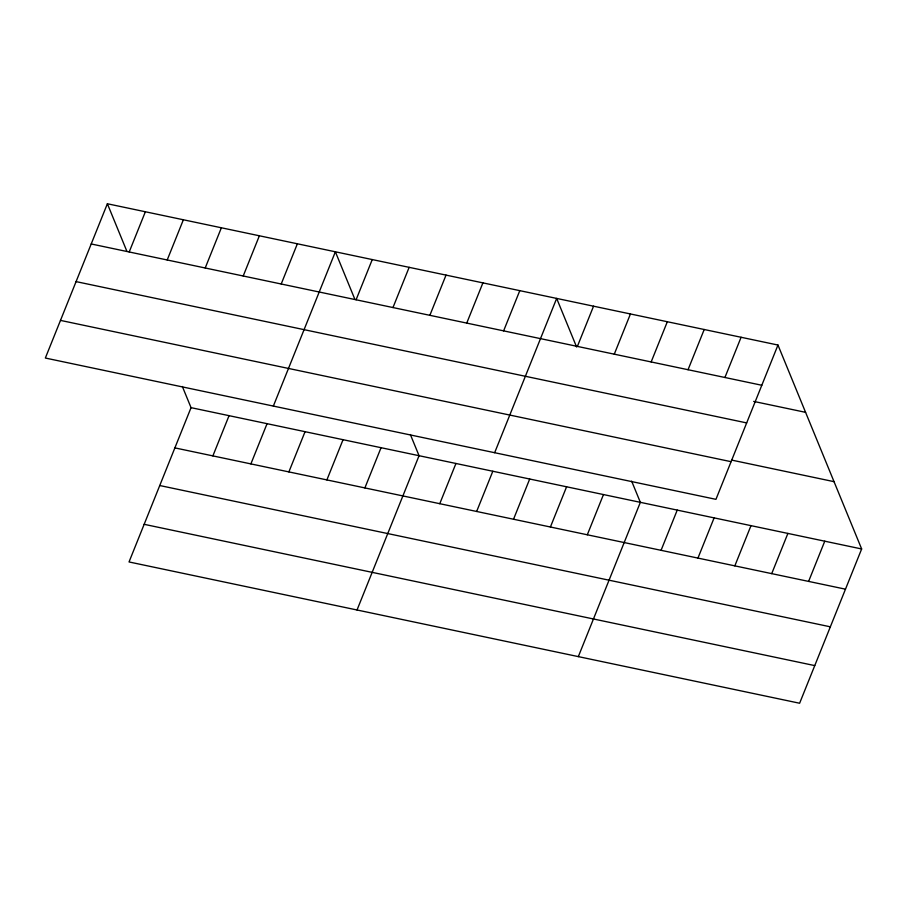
<?xml version="1.0" encoding="UTF-8"?>
<svg xmlns="http://www.w3.org/2000/svg" width="907" height="907" viewBox="0 0 907 907"><rect width="100%" height="100%" fill="white"/><g stroke="black" fill="none" stroke-linecap="round" stroke-linejoin="round"><path stroke-width="1.36" d="M107.377 203.758L45.35 358.038L715.952 499.338L777.968 345.045L107.377 203.758L126.81 251.103M129.202 251.976L145.369 211.762M167.205 259.98L183.373 219.766M205.209 267.996L221.376 227.77M243.212 276L259.379 235.775M182.352 386.484L191.048 407.662L129.032 561.955L799.623 703.242L861.65 548.962L777.968 345.045M281.204 284.004L297.371 243.79M212.884 455.892L229.052 415.678M273.358 406.075L335.375 251.795L354.807 299.151M250.888 463.896L267.055 423.682M356.088 299.786L372.255 259.561M288.88 471.901L305.058 431.687M392.98 307.552L409.148 267.338M326.883 479.916L343.05 439.691M429.861 315.33L446.029 275.104M364.886 487.921L381.053 447.695M466.742 323.096L482.909 282.882M357.029 609.992L419.057 455.711L410.361 434.521M503.623 330.862L519.79 290.648M439.77 503.691L455.938 463.477M494.655 452.706L556.671 298.414L576.614 347.018M476.651 511.469L492.818 471.243M577.385 346.406L593.552 306.192M513.532 519.235L529.699 479.021M614.277 354.183L630.444 313.958M550.413 527.012L566.592 486.787M651.158 361.95L667.325 321.736M587.305 534.779L603.472 494.564M688.039 369.727L704.206 329.502M578.326 656.623L640.353 502.331L631.657 481.152M724.92 377.493L741.087 337.279M661.067 550.322L677.234 510.108M697.948 558.088L714.115 517.874M734.829 565.866L750.996 525.641M771.721 573.632L787.888 533.418M808.602 581.41L824.769 541.184M91.21 243.972L761.801 385.26M753.672 401.404L805.586 412.334M76.075 281.612L746.676 422.911M731.586 460.076L834.032 481.662M60.486 320.398L731.076 461.686M191.048 407.662L861.65 548.962M174.881 447.888L845.483 589.176M159.745 485.528L830.347 626.816M144.156 524.314L814.758 665.602"/></g></svg>
